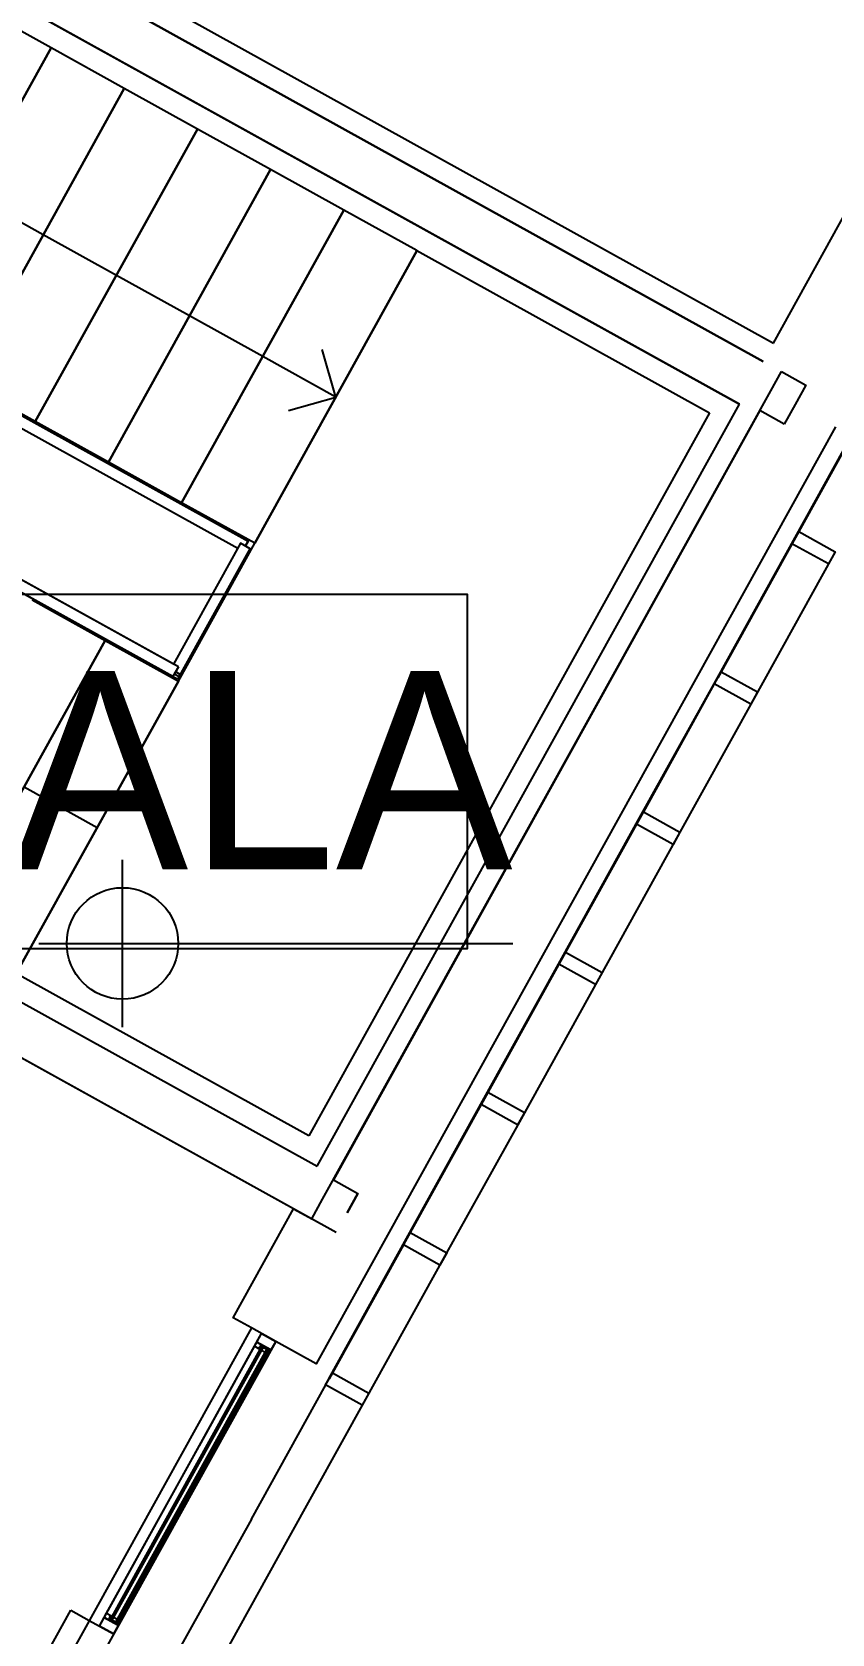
# Model space of a CAD drawing. Header units: metres. Extents: x 3.2 to 22.3, y 0.7 to 22.8.
# Drawn here: x 15.435 to 16.565, y 5.182 to 7.444 of the extents above; entities that cross this region are included whole.
import ezdxf

# ---------------------------------------------------------------- set-up
doc = ezdxf.new("R2010")
doc.units = ezdxf.units.M
for name, color, linetype in [('ARREDI', 9, 'Continuous'), ('INFISSI_VETRATE', 4, 'Continuous'), ('PARETI_STRUTTURE', 7, 'Continuous'), ('WAYFINDING_RIQUADRI', 7, 'Continuous'), ('WAYFINDING_TESTI', 7, 'Continuous')]:
    doc.layers.add(name, color=color, linetype=linetype)

msp = doc.modelspace()

# ---------------------------------------------------------------- linework, layer by layer
at = {"layer": 'ARREDI'}
for points in [[(14.6124, 7.3508), (15.7403, 6.7255), (14.6124, 7.3508), (14.6047, 7.337), (15.7258, 6.7156)], [(14.6047, 7.337), (15.7258, 6.7156)], [(15.6418, 6.5479), (14.6172, 7.1159), (14.6096, 7.1021)], [(15.7296, 6.7224), (15.635, 6.5517), (14.6172, 7.1159)], [(15.6418, 6.5479), (15.6342, 6.5341), (14.6096, 7.1021)], [(14.6096, 7.1021), (15.6411, 6.5303)], [(15.7434, 6.7148), (15.7296, 6.7224), (15.635, 6.5517)], [(15.6449, 6.5372), (15.7434, 6.7148), (15.7296, 6.7224)], [(15.6411, 6.5303), (15.7434, 6.7148)], [(15.638, 6.541), (15.6449, 6.5372), (15.6379, 6.5411)], [(15.6449, 6.5372), (15.643, 6.5337), (15.636, 6.5376)], [(15.6449, 6.5372), (15.643, 6.5337)]]:
    msp.add_lwpolyline(points, dxfattribs=at)
for points in [[(16.6226, 6.9286), (16.623, 6.9284), (16.5132, 6.7304), (16.5129, 6.7306)], [(15.7403, 6.7255), (15.7365, 6.7186)], [(16.5129, 6.7306), (16.5132, 6.7304), (16.4035, 6.5324), (16.4031, 6.5326)], [(16.4031, 6.5326), (16.4034, 6.5324), (16.2937, 6.3344), (16.2933, 6.3346)], [(16.2933, 6.3346), (16.2937, 6.3344), (16.1839, 6.1364), (16.1836, 6.1366)], [(16.1836, 6.1366), (16.1839, 6.1364), (16.0742, 5.9384), (16.0738, 5.9386)], [(16.0738, 5.9386), (16.0741, 5.9384), (15.9644, 5.7404), (15.964, 5.7405)], [(15.964, 5.7405), (15.9644, 5.7404), (15.8546, 5.5423), (15.8543, 5.5425)], [(15.7527, 5.5942), (15.7587, 5.5909), (15.7554, 5.5849), (15.7494, 5.5883)], [(15.7527, 5.5942), (15.7594, 5.6064), (15.7794, 5.5953), (15.7692, 5.577), (15.768, 5.5776), (15.7715, 5.5838)], [(15.7571, 5.584), (15.7554, 5.5849), (15.757, 5.5878), (15.7587, 5.5868)], [(15.7646, 5.5795), (15.7591, 5.5826), (15.7615, 5.5871), (15.7671, 5.584)], [(15.7701, 5.5813), (15.7682, 5.5779), (15.7668, 5.5786), (15.7687, 5.5821)], [(15.5371, 5.2053), (15.5559, 5.1948), (15.5593, 5.201), (15.5605, 5.2004), (15.5503, 5.1821), (15.5303, 5.1931)], [(15.5371, 5.2053), (15.5404, 5.2112), (15.5464, 5.2079), (15.5431, 5.2019)], [(15.5481, 5.2069), (15.5465, 5.2041), (15.5448, 5.205), (15.5464, 5.2079)], [(15.5558, 5.203), (15.5533, 5.1985), (15.5478, 5.2016), (15.5503, 5.206)], [(15.5572, 5.1973), (15.5558, 5.1981), (15.5577, 5.2016), (15.5592, 5.2008)]]:
    msp.add_lwpolyline(points, close=True, dxfattribs=at)
at = {"layer": 'INFISSI_VETRATE'}
for points in [[(15.7646, 5.5748), (15.7586, 5.5687)], [(15.7424, 5.5525), (15.7363, 5.5465)], [(15.73, 5.5123), (15.7239, 5.5062)], [(15.7078, 5.4901), (15.7017, 5.484)], [(15.6953, 5.4498), (15.6893, 5.4437)], [(15.6731, 5.4276), (15.6671, 5.4215)], [(15.6607, 5.3873), (15.6547, 5.3813)], [(15.6385, 5.3651), (15.6324, 5.3591)], [(15.6261, 5.3249), (15.62, 5.3188)], [(15.6039, 5.3026), (15.5978, 5.2966)], [(15.5915, 5.2624), (15.5854, 5.2563)], [(15.5692, 5.2402), (15.5632, 5.2341)], [(15.5568, 5.1999), (15.5547, 5.1978)]]:
    msp.add_lwpolyline(points, dxfattribs=at)
at = {"layer": 'PARETI_STRUTTURE'}
for points in [[(14.2207, 8.2588), (16.4821, 7.0052)], [(14.2063, 8.233), (16.4678, 6.9793)], [(16.4678, 6.9793), (14.2063, 8.233)], [(16.4344, 6.9191), (14.1781, 8.1698)], [(14.5139, 7.1732), (14.8576, 7.7932), (16.4344, 6.9191)], [(15.4622, 7.422), (15.3589, 7.4793), (15.1298, 7.066), (15.3589, 7.4793)], [(15.5655, 7.3647), (15.4622, 7.422), (15.2331, 7.0087), (15.4622, 7.422)], [(15.6688, 7.3075), (15.5655, 7.3647), (15.3364, 6.9515), (15.5655, 7.3647)], [(15.7721, 7.2502), (15.6688, 7.3075), (15.4397, 6.8942), (15.6688, 7.3075)], [(15.8754, 7.1929), (15.7721, 7.2502), (15.543, 6.8369), (15.7721, 7.2502)], [(15.451, 7.1581), (15.3476, 7.2154)], [(16.4821, 7.0052), (16.5877, 7.1956)], [(15.9787, 7.1357), (15.8754, 7.1929), (15.6463, 6.7797), (15.8754, 7.1929)], [(15.5543, 7.1008), (15.451, 7.1581)], [(15.9787, 7.1357), (16.392, 6.9066)], [(13.5815, 7.0937), (15.8379, 5.8429)], [(15.6576, 7.0436), (15.5543, 7.1008)], [(15.8647, 5.7492), (13.543, 7.0363)], [(15.7609, 6.9863), (15.6576, 7.0436)], [(15.7973, 6.9098), (15.8642, 6.929), (15.845, 6.9959)], [(15.8642, 6.929), (15.7609, 6.9863)], [(15.4397, 6.8942), (15.3364, 6.9515)], [(16.4784, 6.9375), (16.4936, 6.965)], [(16.4936, 6.965), (16.5281, 6.9459), (16.5128, 6.9184)], [(15.8455, 5.7959), (16.4784, 6.9375)], [(16.392, 6.9066), (15.826, 5.8855)], [(15.8379, 5.8429), (16.4344, 6.9191)], [(16.4631, 6.9099), (15.8608, 5.8234)], [(16.4975, 6.8908), (16.4631, 6.9099)], [(16.5128, 6.9184), (16.4975, 6.8908)], [(16.6182, 6.9198), (16.518, 6.739), (16.5696, 6.7104), (16.5601, 6.6932), (16.5084, 6.7218), (16.518, 6.739)], [(15.7449, 5.6144), (15.7191, 5.6287), (15.8044, 5.7826), (13.8271, 6.8788)], [(15.543, 6.8369), (15.4397, 6.8942)], [(16.57, 6.8867), (15.9371, 5.7451)], [(15.6463, 6.7797), (15.543, 6.8369)], [(15.7497, 6.7224), (15.6464, 6.7797)], [(15.6418, 6.5278), (15.7497, 6.7224)], [(16.5084, 6.7218), (16.4082, 6.541), (16.4599, 6.5124), (16.4503, 6.4952), (16.3987, 6.5238), (16.4082, 6.541)], [(16.5649, 6.7018), (16.4551, 6.5038)], [(15.4352, 6.6424), (15.5385, 6.5851)], [(15.2061, 6.2291), (15.3094, 6.1719), (15.5385, 6.5851), (15.3094, 6.1719)], [(15.5385, 6.5851), (15.6418, 6.5278)], [(15.826, 5.8855), (15.4127, 6.1146), (15.6418, 6.5278), (15.4127, 6.1146), (15.3094, 6.1719)], [(16.3987, 6.5238), (16.2985, 6.343), (16.3501, 6.3144), (16.3406, 6.2972), (16.2889, 6.3258), (16.2985, 6.343)], [(16.4551, 6.5038), (16.3453, 6.3058)], [(15.424, 6.3785), (15.5273, 6.3212)], [(16.2889, 6.3258), (16.1887, 6.145), (16.2403, 6.1164), (16.2308, 6.0991), (16.1791, 6.1278), (16.1887, 6.145)], [(16.3453, 6.3058), (16.2356, 6.1077)], [(15.5629, 6.0392), (15.5629, 6.2755)], [(15.4448, 6.1573), (16.1142, 6.1573)], [(15.5629, 6.1573), (15.5629, 6.1573)], [(16.1791, 6.1278), (16.0789, 5.947), (16.1306, 5.9183), (16.121, 5.9011), (16.0694, 5.9298), (16.0789, 5.947)], [(16.2356, 6.1077), (16.1258, 5.9097)], [(16.0694, 5.9298), (15.9692, 5.749), (16.0208, 5.7203), (16.0113, 5.7031), (15.9596, 5.7317), (15.9692, 5.749)], [(16.1258, 5.9097), (16.016, 5.7117)], [(15.8608, 5.8234), (15.8953, 5.8043)], [(15.8303, 5.7683), (15.8455, 5.7959)], [(15.8044, 5.7826), (15.8303, 5.7683)], [(15.9371, 5.7451), (15.8365, 5.5636), (15.7794, 5.5953)], [(15.9596, 5.7317), (15.8594, 5.551), (15.911, 5.5223), (15.9015, 5.5051), (15.8498, 5.5337), (15.8594, 5.551)], [(16.016, 5.7117), (15.9063, 5.5137)], [(15.7451, 5.6143), (14.6378, 3.617)], [(15.7794, 5.5953), (15.7449, 5.6144)], [(15.7795, 5.5952), (13.5746, 1.6178)], [(15.7615, 5.5871), (15.5478, 5.2016), (15.5458, 5.2027), (15.7595, 5.5882)], [(15.7794, 5.5953), (15.6648, 5.3887)], [(15.6715, 5.4477), (15.7494, 5.5883)], [(15.7494, 5.5883), (15.7594, 5.6064)], [(15.5405, 5.2115), (15.7492, 5.588)], [(15.5605, 5.2004), (15.7692, 5.577)], [(15.7692, 5.577), (15.5605, 5.2004)], [(15.8498, 5.5337), (15.7448, 5.3443)], [(15.9063, 5.5137), (15.7965, 5.3157)], [(15.5404, 5.2112), (15.6713, 5.4474)], [(15.6648, 5.3887), (15.5503, 5.1821)], [(15.7449, 5.3443), (15.6399, 5.1549), (15.6915, 5.1263), (15.682, 5.1091), (15.6303, 5.1377), (15.6399, 5.1549)], [(15.7965, 5.3157), (15.6867, 5.1177)], [(15.3059, 4.8223), (15.28, 4.8367), (15.49, 5.2155)], [(15.49, 5.2155), (15.5159, 5.2011)], [(15.5303, 5.1931), (15.5404, 5.2112)], [(15.5159, 5.2011), (15.5503, 5.1821)], [(15.5605, 5.2004), (15.5509, 5.1832)]]:
    msp.add_lwpolyline(points, dxfattribs=at)
for points in [[(15.9787, 7.1356), (15.7497, 6.7224)], [(15.88, 5.7768), (15.8953, 5.8043)], [(15.5503, 5.1821), (15.5303, 5.1931), (15.7594, 5.6064), (15.7794, 5.5953)], [(15.7615, 5.5871), (15.5478, 5.2016), (15.5458, 5.2027), (15.7595, 5.5882)], [(15.767, 5.584), (15.7691, 5.5829), (15.5554, 5.1974), (15.5533, 5.1985)], [(15.5554, 5.1973), (15.5533, 5.1985), (15.7671, 5.584), (15.7691, 5.5829)]]:
    msp.add_lwpolyline(points, close=True, dxfattribs=at)
msp.add_circle((15.5629, 6.1573), 0.0787, dxfattribs=at)
at = {"layer": 'WAYFINDING_RIQUADRI'}
msp.add_lwpolyline([(14.95, 6.15), (16.05, 6.15), (16.05, 6.65), (14.95, 6.65)], close=True, dxfattribs=at)

# ---------------------------------------------------------------- texts
at = {"layer": 'WAYFINDING_TESTI', "insert": (15.5, 6.4), "char_height": 0.28, "attachment_point": 5}
msp.add_mtext('SCALA', dxfattribs=at)

doc.saveas('drawing.dxf')
